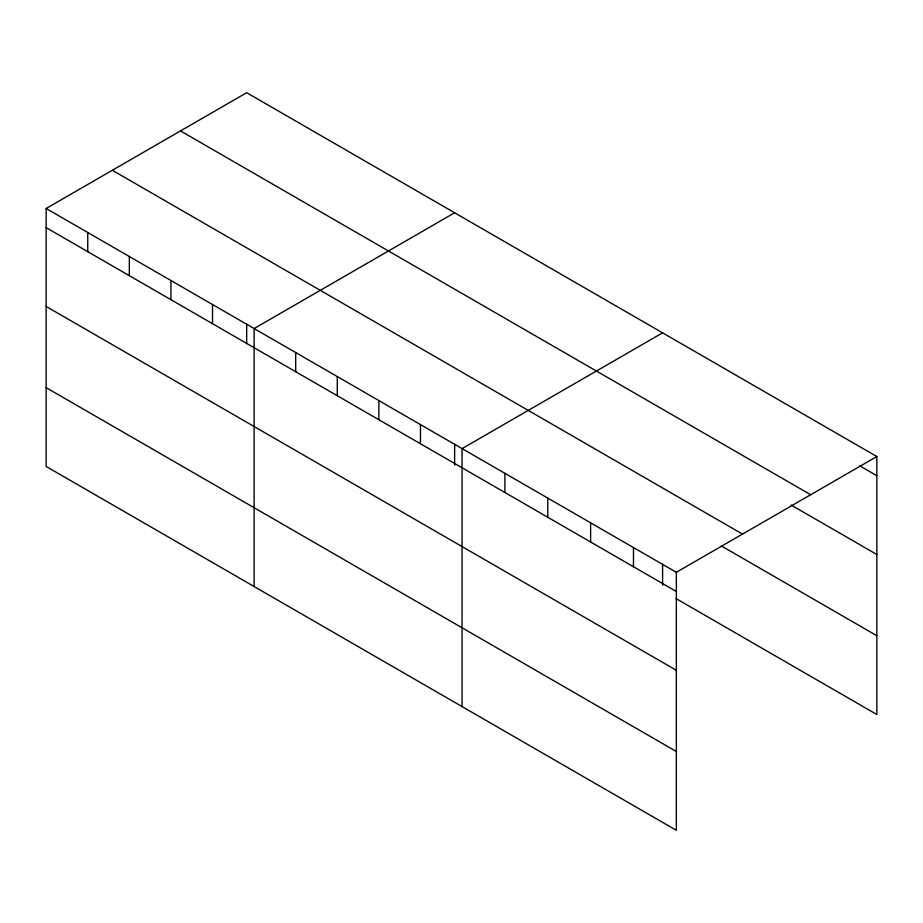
<?xml version="1.0" encoding="UTF-8"?>
<svg xmlns="http://www.w3.org/2000/svg" width="923" height="923" viewBox="0 0 923 923"><rect width="100%" height="100%" fill="white"/><g stroke="black" fill="none" stroke-linecap="round" stroke-linejoin="round"><path stroke-width="1.38" d="M46.15 208.483L676.328 572.306L676.328 830.285L46.15 466.461L46.15 208.483L246.672 92.715L876.85 456.539L876.85 714.517L676.063 598.589M454.635 212.775L254.113 328.542L254.113 586.52M662.587 332.834L462.065 448.613L462.065 706.591M676.328 572.306L876.85 456.539M859.705 465.803L876.85 475.703M180.504 130.916L810.682 494.74M791.149 505.031L876.85 554.515M112.318 170.27L742.496 534.105M721.359 545.943L876.85 635.716M46.15 227.646L676.328 591.481M46.15 306.459L676.328 670.283M46.15 387.648L676.328 751.484M662.587 564.08L662.587 585.194M633.478 547.57L633.478 566.734M590.628 522.833L590.628 541.997M547.766 498.085L547.766 517.249M504.916 473.349L504.916 492.513M454.635 444.021L454.635 465.123M420.473 424.592L420.473 443.755M378.88 400.582L378.88 419.746M337.287 376.572L337.287 395.736M295.695 352.551L295.695 371.727M246.672 323.95L246.672 343.656M212.521 304.532L212.521 323.696M170.928 280.523L170.928 299.687M129.335 256.502L129.335 275.677M87.743 232.492L87.743 251.656"/></g></svg>
